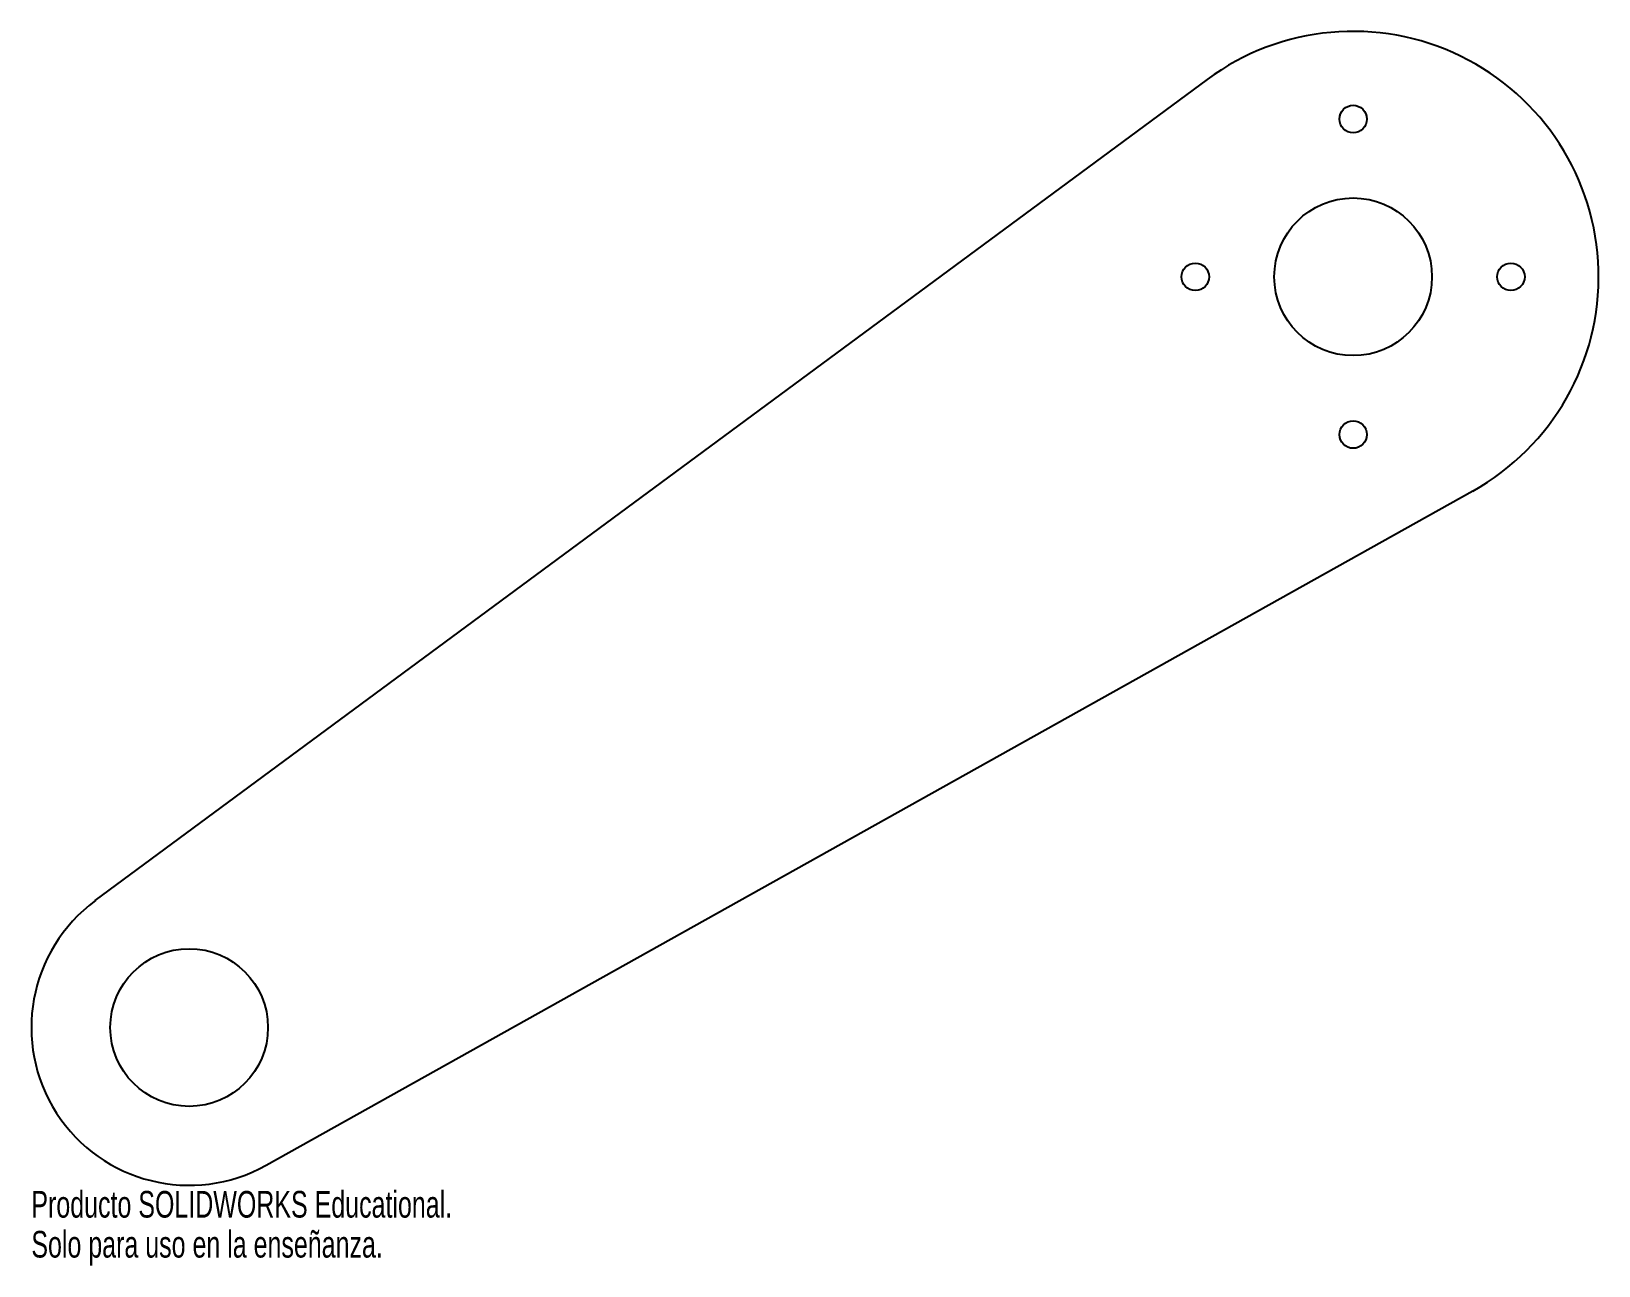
# Model space of a CAD drawing. Header units: inches. Extents: x 1.1 to 12.3, y 8.4 to 17.2.
import ezdxf

# ---------------------------------------------------------------- set-up
doc = ezdxf.new("R2010")
doc.units = ezdxf.units.IN
doc.header["$MEASUREMENT"] = 0
doc.styles.add('SLDTEXTSTYLE0', font='TXT', dxfattribs={"width": 0.7})

msp = doc.modelspace()

# ---------------------------------------------------------------- linework, layer by layer
at = {"color": 7, "linetype": 'Continuous', "lineweight": 25}
for p, q in [((1.561, 11.043), (9.489, 16.899)), ((2.779, 9.156), (11.382, 13.964))]:
    msp.add_line(p, q, dxfattribs=at)
for centre, radius in [((10.528, 16.616), 0.098), ((10.528, 15.491), 0.562), ((9.403, 15.491), 0.098), ((11.653, 15.491), 0.098), ((10.528, 14.366), 0.098), ((2.23, 10.138), 0.562)]:
    msp.add_circle(centre, radius, dxfattribs=at)
for centre, radius, start, end in [((10.528, 15.491), 1.75, 299.1949, 126.4524), ((2.23, 10.138), 1.125, 126.4524, 299.1949)]:
    msp.add_arc(centre, radius, start, end, dxfattribs=at)

# ---------------------------------------------------------------- texts
at = {"color": 7, "linetype": 'Continuous', "char_height": 0.1903, "attachment_point": 1, "style": 'SLDTEXTSTYLE0'}
for s, insert in [('Producto SOLIDWORKS Educational.', (1.105, 8.973)), ('Solo para uso en la enseñanza.', (1.105, 8.688))]:
    msp.add_mtext(s, dxfattribs=dict(at, insert=insert))

doc.saveas('drawing.dxf')
